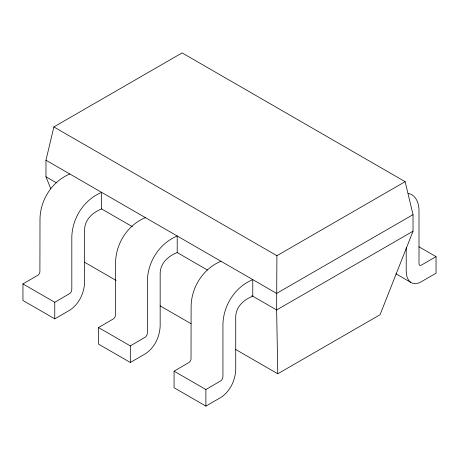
<?xml version="1.0" encoding="UTF-8"?>
<svg xmlns="http://www.w3.org/2000/svg" width="459" height="459" viewBox="0 0 459 459"><rect width="100%" height="100%" fill="white"/><g stroke="black" fill="none" stroke-linecap="round" stroke-linejoin="round"><path stroke-width="0.69" d="M405.136 181.672L276.903 255.703L276.634 309.963L277.775 373.781L380.069 314.719L413.025 231.221L413.025 214.651L405.136 181.672L182.097 52.9L53.864 126.931L45.975 160.225L45.975 176.795L50.76 188.729M69.837 174.007C52.217 181.271 40.616 199.504 40.002 218.3L39.899 272.072L39.147 273.966L38.143 275.084L22.95 283.914L22.95 300.484L54.764 318.85L69.682 310.238C78.937 304.271 84.232 293.135 84.599 282.296L84.599 229.833C84.657 219.637 92.666 212.402 101.651 208.943L101.651 192.373C84.031 199.636 72.43 217.87 71.816 236.672L71.816 289.136L71.506 291.218L70.227 293.226L54.764 302.286L22.95 283.914M145.394 217.629C127.774 224.893 116.173 243.127 115.559 261.928L115.461 315.7L114.71 317.588L113.7 318.712L98.507 327.542L98.507 344.107L130.327 362.478L145.245 353.866C154.494 347.893 159.789 336.763 160.162 325.919L160.162 273.455C160.22 263.265 168.224 256.024 177.208 252.565L207.468 270.035M220.957 261.251C203.337 268.521 191.736 286.755 191.122 305.551L191.019 359.322L190.474 360.86L189.263 362.335L174.07 371.165L174.07 387.735L205.884 406.1L220.802 397.488C230.057 391.516 235.352 380.385 235.719 369.547L235.719 317.077C235.777 306.887 243.781 299.652 252.771 296.187L252.771 279.623C235.151 286.886 223.55 305.12 222.936 323.916L222.936 376.386L222.626 378.468L221.347 380.477L205.884 389.53L174.07 371.165M98.507 327.542L130.327 345.908L145.79 336.854L147.064 334.846L147.373 332.764L147.373 280.294C147.987 261.498 159.589 243.264 177.208 235.995L177.208 252.565M413.025 214.651L276.634 293.399L45.975 160.225M413.025 231.221L276.634 309.963L251.928 295.705M395.899 273.782L410.581 282.256C413.743 284.517 417.994 283.691 421.132 281.832L436.05 273.214L436.05 256.65L421.551 265.021C420.197 266.3 418.568 264.74 418.998 263.185L418.998 210.721C419.096 203.721 416.135 194.903 408.361 193.463M418.918 246.758L436.05 256.65M53.864 126.931L276.903 255.703M45.975 176.795L56.377 182.802M101.422 208.811L132.387 226.689M84.508 262.198L116.098 280.438M160.076 305.832L191.053 323.71M235.651 349.46L277.775 373.781M410.581 282.256C407.196 279.674 406.249 275.153 406.215 271.114L406.215 247.717M205.884 389.53L205.884 406.1M130.327 345.908L130.327 362.478M54.764 302.286L54.764 318.85"/></g></svg>
